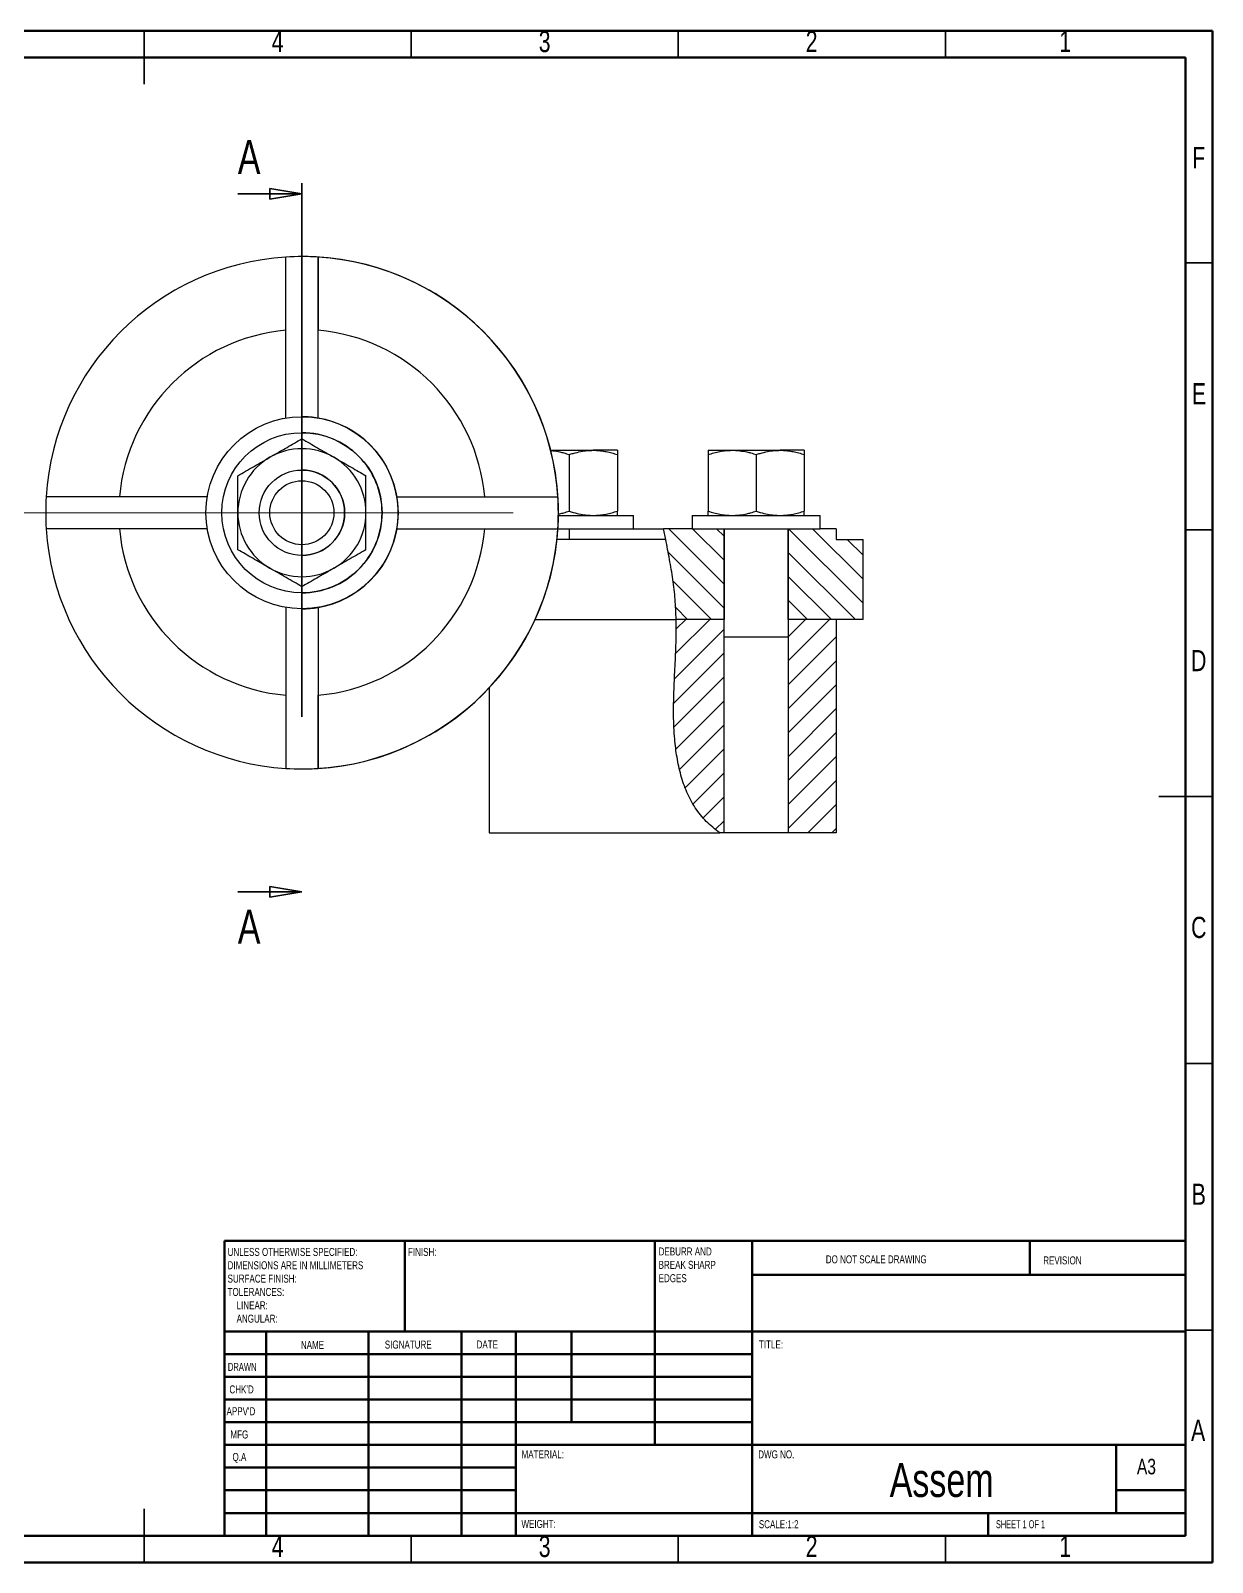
# Model space of a CAD drawing. Header units: millimetres. Extents: x 0.015 to 0.415, y 0.005 to 0.292.
# Drawn here: x 0.1937 to 0.415, y 0.005 to 0.292 of the extents above; entities that cross this region are included whole.
import ezdxf

# ---------------------------------------------------------------- set-up
doc = ezdxf.new("R2010")
doc.units = ezdxf.units.MM
doc.linetypes.add('CENTERX2', pattern=[0.02032, 0.0127, -0.00254, 0.00254, -0.00254])
doc.linetypes.add('PHANTOM', pattern=[0.012700000000000001, 0.006350000000000001, -0.00127, 0.00127, -0.00127, 0.00127, -0.00127])
doc.styles.add('SLDTEXTSTYLE0', font='TXT', dxfattribs={"width": 0.75})
doc.styles.add('SLDTEXTSTYLE1', font='TXT', dxfattribs={"width": 0.6864493305940874})
doc.styles.add('SLDTEXTSTYLE2', font='TXT', dxfattribs={"width": 0.6875})
pattern_1 = [(45, (0, 0), (-0.002245064030267288, 0.002245064030267288), [])]
pattern_2 = [(135.0000000000002, (0, 0), (-0.002245064030267281, -0.002245064030267296), [])]

# ---------------------------------------------------------------- blocks, each defined once
blk = doc.blocks.new('SW_NOTE_0')
at = {"color": 0, "linetype": 'Continuous', "lineweight": 0, "char_height": 0.0015, "attachment_point": 1, "style": 'SLDTEXTSTYLE0'}
for s, insert in [('UNLESS OTHERWISE SPECIFIED:', (0, 0.001933601609657942)), ('DIMENSIONS ARE IN MILLIMETERS', (0, -0.0005663983344626963)), ('TOLERANCES:', (0, -0.005566398222703987)), ('SURFACE FINISH:', (0, -0.003066398278583342)), ('LINEAR:', (0.001687500000000008, -0.008066398166824633)), ('ANGULAR:', (0.001687500000000008, -0.01056639811094528))]:
    blk.add_mtext(s, dxfattribs=dict(at, insert=insert))
blk = doc.blocks.new('SW_NOTE_1')
at = {"color": 0, "linetype": 'Continuous', "lineweight": 0, "char_height": 0.0015, "attachment_point": 1, "style": 'SLDTEXTSTYLE0'}
for s, insert in [('DEBURR AND', (0, 0.001933601609657942)), ('BREAK SHARP', (0, -0.0005663983344626963)), ('EDGES', (0, -0.003066398278583342))]:
    blk.add_mtext(s, dxfattribs=dict(at, insert=insert))
blk = doc.blocks.new('_Closed')
at = {"color": 0, "linetype": 'ByBlock', "lineweight": -2}
for p, q in [((-1, 0.166667), (0, 0)), ((-1, 0.166667), (-1, -0.166667)), ((0, 0), (-1, -0.166667)), ((0, 0), (-1, 0))]:
    blk.add_line(p, q, dxfattribs=at)

msp = doc.modelspace()

# ---------------------------------------------------------------- hatches: boundary and pattern name
at = {"linetype": 'Continuous', "lineweight": 18}
h = msp.add_hatch(dxfattribs=at)
h.set_pattern_fill('ANSI31', scale=0.001, angle=90.0000000000002, style=0)
h.set_pattern_definition(pattern_2)
edge = h.paths.add_edge_path(flags=0)
edge.add_line((0.3235827940024463, 0.1816872311802173), (0.3235827940024463, 0.1986872311802173))
edge.add_line((0.3235827940024463, 0.1986872311802173), (0.3122491943083844, 0.198687231184815))
edge.add_spline(control_points=[(0.3122491943083844, 0.198687231184815), (0.3130133311829603, 0.194728015913443), (0.3142521453734391, 0.1888347893823513), (0.3145564522011944, 0.1833698013955983), (0.3145916794155657, 0.1816872311754978)], knot_values=[0.2437284504241871, 0.2437284504241871, 0.2437284504241871, 0.2437284504241871, 0.2896450875273374, 0.3105928267278008, 0.3105928267278008, 0.3105928267278008, 0.3105928267278008], weights=[1, 1, 1, 1, 1], degree=3, periodic=0)
edge.add_line((0.3145916794155657, 0.1816872311754977), (0.3235827940024463, 0.1816872311802173))
h = msp.add_hatch(dxfattribs=at)
h.set_pattern_fill('ANSI31', scale=0.001, angle=90.0000000000002, style=0)
h.set_pattern_definition(pattern_2)
edge = h.paths.add_edge_path(flags=0)
edge.add_line((0.3495827940024464, 0.1816872311802173), (0.3495827940024464, 0.1966872311802173))
edge.add_line((0.349582802164888, 0.1966872311802173), (0.3445827940024463, 0.1966872311802173))
edge.add_line((0.3445827940024463, 0.1966872311802173), (0.3445828001242776, 0.1986872311802173))
edge.add_line((0.3445828001242776, 0.1986872311802173), (0.3355827940024463, 0.1986872311802173))
edge.add_line((0.3355827940024463, 0.1986872311802173), (0.3355827940024463, 0.1816872311802173))
edge.add_line((0.3355827940024463, 0.1816872311802173), (0.349582802164888, 0.1816872311802173))
h = msp.add_hatch(dxfattribs=at)
h.set_pattern_fill('ANSI31', scale=0.001, style=0)
h.set_pattern_definition(pattern_1)
edge = h.paths.add_edge_path(flags=0)
edge.add_line((0.3235827940024464, 0.1816872311802173), (0.3145916794155657, 0.1816872311754977))
edge.add_spline(control_points=[(0.3145916794155657, 0.1816872311754977), (0.3147481825335868, 0.1742121159716454), (0.3130711488002558, 0.1629891336802351), (0.3160941208239036, 0.1479411818148801), (0.3208589859814247, 0.1430603100650543), (0.3227439277488142, 0.1416872311802097)], knot_values=[0.3105928267278009, 0.3105928267278009, 0.3105928267278009, 0.3105928267278009, 0.403656855743099, 0.462137098443036, 0.491845830809774, 0.491845830809774, 0.491845830809774, 0.491845830809774], weights=[1, 1, 1, 1, 1, 1], degree=3, periodic=0)
edge.add_line((0.3227439277488198, 0.1416872311802173), (0.3235827940024464, 0.1416872311802173))
edge.add_line((0.3235827940024464, 0.1416872311802173), (0.3235827940024464, 0.1816872311802173))
h = msp.add_hatch(dxfattribs=at)
h.set_pattern_fill('ANSI31', scale=0.001, style=0)
h.set_pattern_definition(pattern_1)
h.paths.add_polyline_path([(0.3445827940024464, 0.1816872311802173), (0.3355827940024464, 0.1816872311802173), (0.3355827940024464, 0.1416872311802173), (0.3445827940024464, 0.1416872311802173)], flags=0)

# ---------------------------------------------------------------- linework, layer by layer
at = {"color": 7, "linetype": 'Continuous', "lineweight": 70}
for p, q in [((0.015, 0.292), (0.415, 0.292)), ((0.415, 0.292), (0.415, 0.005)), ((0.02, 0.287), (0.41, 0.287)), ((0.41, 0.287), (0.41, 0.01)), ((0.41, 0.01), (0.02, 0.01)), ((0.415, 0.005), (0.015, 0.005))]:
    msp.add_line(p, q, dxfattribs=at)
at = {"color": 7, "linetype": 'Continuous', "lineweight": 35}
for p, q in [((0.215, 0.292), (0.215, 0.282)), ((0.215, 0.287), (0.215, 0.292)), ((0.265, 0.287), (0.265, 0.292)), ((0.315, 0.287), (0.315, 0.292)), ((0.365, 0.287), (0.365, 0.292)), ((0.2325033240330814, 0.2614300506593651), (0.2445033240330814, 0.2614300506593651)), ((0.41, 0.2485), (0.415, 0.2485)), ((0.41, 0.1985), (0.415, 0.1985)), ((0.415, 0.1485), (0.405, 0.1485)), ((0.41, 0.1485), (0.415, 0.1485)), ((0.2325033240330814, 0.1306433576645943), (0.2445033240330814, 0.1306433576645943)), ((0.41, 0.09849999999999999), (0.415, 0.09849999999999999)), ((0.41, 0.04849999999999999), (0.415, 0.04849999999999999)), ((0.215, 0.005), (0.215, 0.015)), ((0.215, 0.01), (0.215, 0.005)), ((0.265, 0.01), (0.265, 0.005)), ((0.315, 0.01), (0.315, 0.005)), ((0.365, 0.01), (0.365, 0.005))]:
    msp.add_line(p, q, dxfattribs=at)
at = {"color": 7, "linetype": 'PHANTOM', "lineweight": 35}
msp.add_line((0.2445033240330814, 0.2634300506593651), (0.2445033240330814, 0.1286433576645943), dxfattribs=at)
at = {"color": 7, "linetype": 'Continuous', "lineweight": 25}
for p, q in [((0.2415304291187179, 0.2194366907200476), (0.241530429118718, 0.2495933894482312)), ((0.2445358486666063, 0.2496872311802173), (0.2445304278943521, 0.2496872311802173)), ((0.2475304266699864, 0.2194354705295161), (0.2475304266699865, 0.2495933894482312)), ((0.2475403647524524, 0.2194354705295161), (0.2475403647524524, 0.2358810865376784)), ((0.2445304278943521, 0.2196872311802173), (0.2445232001980132, 0.2196872311802173)), ((0.2475304266699864, 0.2194354705295161), (0.2475403647524524, 0.2194354705295161)), ((0.2445204898118866, 0.2155436376407683), (0.2445098034792387, 0.2155436376407683)), ((0.2445232001980133, 0.2166872311802173), (0.2445204898118863, 0.2166872311802173)), ((0.2911079345654509, 0.2133872311802173), (0.2990828082867134, 0.2133872311802173)), ((0.2945828082867133, 0.2125833836029239), (0.2945828082867133, 0.2019910787575107)), ((0.3035828082867134, 0.2133872311802173), (0.2990828082867134, 0.2133872311802173)), ((0.3035828082867134, 0.2125833836029239), (0.3035828082867134, 0.2019910787575107)), ((0.3205827940024463, 0.2133872311802173), (0.3250827940024463, 0.2133872311802173)), ((0.3205827940024463, 0.2125833836029239), (0.3205827940024463, 0.2019910787575107)), ((0.3250827940024463, 0.2133872311802173), (0.3340827940024463, 0.2133872311802173)), ((0.3295827940024463, 0.2125833836029239), (0.3295827940024463, 0.2019910787575107)), ((0.3385827940024463, 0.2133872311802173), (0.3340827940024463, 0.2133872311802173)), ((0.3385827940024463, 0.2125833836029239), (0.3385827940024463, 0.2019910787575107)), ((0.2445088351515398, 0.2096872311802173), (0.2445051309571662, 0.2096872311802173)), ((0.2565204849144239, 0.2086154344104928), (0.2565097985817759, 0.2086154344104928)), ((0.2267749680921589, 0.2046872311802173), (0.1966242891778904, 0.2046872311802173)), ((0.2622786600002056, 0.2046872311802173), (0.2924365666108137, 0.2046872311802173)), ((0.2925531010054361, 0.2011872311802173), (0.2945828082867133, 0.2011872311802173)), ((0.2945828082867133, 0.2011872311802173), (0.3065828082867134, 0.2011872311802173)), ((0.3065828082867134, 0.1986872311802173), (0.3065828082867134, 0.2011872311802173)), ((0.3175827940024463, 0.2011872311802173), (0.3175827940024463, 0.1986872311802173)), ((0.3175827940024463, 0.2011872311802173), (0.3295827940024463, 0.2011872311802173)), ((0.3295827940024463, 0.2011872311802173), (0.3415827940024463, 0.2011872311802173)), ((0.3415827940024463, 0.1986872311802173), (0.3415827940024463, 0.2011872311802173)), ((0.2267749680921589, 0.1986872311802173), (0.1966242891778904, 0.1986872311802173)), ((0.2622786600002056, 0.1986872311802173), (0.2924365666108137, 0.1986872311802173)), ((0.2924618635479991, 0.1986872311802173), (0.2945692563560779, 0.1986872311802173)), ((0.2945692563560779, 0.1986872311802173), (0.2945692563560779, 0.1966872311802173)), ((0.2945692563560779, 0.1986872311802173), (0.3122491943092718, 0.1986872311802173)), ((0.3126388561964972, 0.1966872311802173), (0.3122491943092718, 0.1986872311802173)), ((0.3175827940024463, 0.1986872311802173), (0.3122491943083844, 0.1986872311848149)), ((0.3175827940024463, 0.1986872311802173), (0.3295827940024463, 0.1986872311802173)), ((0.3235827940024463, 0.1783872311802173), (0.3235827940024463, 0.1986872311802173)), ((0.3235827940024463, 0.1986872311802173), (0.3235827940024463, 0.1816872311802173)), ((0.3295827940024463, 0.1986872311802173), (0.3415827940024463, 0.1986872311802173)), ((0.3355827940024463, 0.1986872311802173), (0.3355827940024463, 0.1783872311802173)), ((0.3355827940024463, 0.1816872311802173), (0.3355827940024463, 0.1986872311802173)), ((0.3445828001242776, 0.1986872311802173), (0.3415827940024463, 0.1986872311802173)), ((0.3445828001242776, 0.1986872311802173), (0.3445827940024463, 0.1966872311802173)), ((0.3126388561964972, 0.1966872311802173), (0.2922945783973779, 0.1966872311802173)), ((0.3445827940024463, 0.1966872311802173), (0.349582802164888, 0.1966872311802173)), ((0.3495827940024464, 0.1816872311802173), (0.3495827940024464, 0.1966872311802173)), ((0.2445051309571661, 0.1936872311802173), (0.2445088351515397, 0.1936872311802173)), ((0.2565204849144239, 0.1947590279499418), (0.2565097985817759, 0.1947590279499418)), ((0.2445204898118866, 0.1878308247196663), (0.2445098034792387, 0.1878308247196663)), ((0.2445204898118863, 0.1866872311802173), (0.2445232001980133, 0.1866872311802173)), ((0.2415304291187177, 0.183937771640387), (0.2415304291187174, 0.1537810729122042)), ((0.2475304266699862, 0.1839389918309192), (0.2475403647524521, 0.1839389918309192)), ((0.2475304266699862, 0.1839389918309192), (0.2475304266699859, 0.1537810729122041)), ((0.2475403647524521, 0.1839389918309192), (0.247540364752452, 0.1674933758227569)), ((0.2445232001980132, 0.1836872311802173), (0.2445304278943521, 0.1836872311802173)), ((0.288190555481743, 0.1816872311802173), (0.3145916794155657, 0.1816872311754977)), ((0.3235827940024463, 0.1816872311802173), (0.3145916794155657, 0.1816872311754977)), ((0.3235827940024464, 0.1416872311802173), (0.3235827940024464, 0.1816872311802173)), ((0.349582802164888, 0.1816872311802173), (0.3355827940024463, 0.1816872311802173)), ((0.3355827940024464, 0.1816872311802173), (0.3355827940024464, 0.1416872311802173)), ((0.3445827940024463, 0.1816872311802173), (0.3355827940024464, 0.1816872311802173)), ((0.3445827940024463, 0.1816872311802173), (0.3445827940024463, 0.1416872311802173)), ((0.3355827940024463, 0.1783872311802173), (0.3235827940024463, 0.1783872311802173)), ((0.2795827940024463, 0.1688679773213949), (0.2795827940024463, 0.1416872311802173)), ((0.2445304278943521, 0.1536872311802173), (0.2445358486666063, 0.1536872311802173)), ((0.2795827940024463, 0.1416872311802173), (0.3227439277488038, 0.1416872311802173)), ((0.3235827940024464, 0.1416872311802173), (0.3227439277488198, 0.1416872311802173)), ((0.3355827940024464, 0.1416872311802173), (0.3235827940024464, 0.1416872311802173)), ((0.3445827940024463, 0.1416872311802173), (0.3355827940024464, 0.1416872311802173))]:
    msp.add_line(p, q, dxfattribs=at)
at = {"color": 7, "linetype": 'CENTERX2', "lineweight": 18}
msp.add_line((0.1841018672665916, 0.2016872311802173), (0.3023472890888638, 0.2016872311802173), dxfattribs=at)
at = {"color": 7, "linetype": 'Continuous', "lineweight": 50}
for p, q in [((0.23, 0.06525), (0.41, 0.06525)), ((0.23, 0.06525), (0.23, 0.01)), ((0.2638, 0.04825), (0.2638, 0.06525)), ((0.3106, 0.06525), (0.3106, 0.027)), ((0.3288, 0.06525), (0.3288, 0.01)), ((0.3808, 0.058875), (0.3808, 0.06525)), ((0.41, 0.058875), (0.3288, 0.058875)), ((0.41, 0.04825), (0.23, 0.04825)), ((0.2378, 0.04825), (0.2378, 0.01)), ((0.2569909524337923, 0.04825), (0.2569909524337923, 0.009999999999999946)), ((0.27439892616354, 0.04825), (0.27439892616354, 0.01)), ((0.2846, 0.01), (0.2846, 0.04825)), ((0.2949999999999999, 0.03124999999999999), (0.2949999999999999, 0.04825)), ((0.3288, 0.044), (0.23, 0.044)), ((0.3288, 0.03975), (0.23, 0.03975)), ((0.3288, 0.0355), (0.23, 0.0355)), ((0.3288, 0.03124999999999999), (0.23, 0.03124999999999999)), ((0.2846, 0.027), (0.23, 0.027)), ((0.2846, 0.027), (0.41, 0.027)), ((0.397, 0.01425), (0.397, 0.027)), ((0.2846, 0.022749928), (0.23, 0.022749928)), ((0.2846, 0.0185), (0.23, 0.0185)), ((0.41, 0.0185), (0.397, 0.0185)), ((0.23, 0.01425), (0.41, 0.01425)), ((0.373, 0.01), (0.373, 0.01425))]:
    msp.add_line(p, q, dxfattribs=at)
at = {"color": 7, "linetype": 'Continuous', "lineweight": 25}
for centre, radius in [((0.2445232006498943, 0.2016872262932015), 0.01799999511298395), ((0.2445204855349563, 0.2016872307777827), 0.01499999815510165), ((0.2445051303096836, 0.2016872335000423), 0.00799999772034695), ((0.2445033230931083, 0.2016872328635403), 0.005999998447129672)]:
    msp.add_circle(centre, radius, dxfattribs=at)
for centre, radius, start, end in [((0.2445304384158032, 0.2016872414346841), 0.04799999034664988, 93.58333353937918, 176.4166898442875), ((0.2445304278943523, 0.2016872703152299), 0.04799996086497488, 86.41667684052479, 93.58332315947523), ((0.2445358329690517, 0.2016872311802176), 0.04800000000000225, 270.0000187375763, 89.99998126242444), ((0.2445502883617294, 0.2016872311802176), 0.04800000000000225, 270.0000187375763, 89.99998126242444), ((0.2445557248305888, 0.2016872702912565), 0.04799996088896072, 86.41667684118245, 89.99999999886697), ((0.2445304176398821, 0.2016872417016653), 0.04799999006350428, 3.583309857567889, 86.41666675876479), ((0.2445557145770678, 0.2016872417016649), 0.0479999900635047, 3.58330985756832, 86.4166667587648), ((0.2445403735666326, 0.2016872387700302), 0.03432519866438996, 95.01402171256714, 174.9860016711012), ((0.2445403583870041, 0.2016872387700303), 0.03432519866438973, 5.013998328898547, 84.98597828743408), ((0.2445304278875568, 0.2016872456888877), 0.01799998549132967, 80.40592789748696, 89.99999997836966), ((0.2445403618251881, 0.2016872354963984), 0.01799999623206571, 9.594056320446727, 80.40592029588517), ((0.2445231972408336, 0.2016872343448662), 0.0149999968353514, 359.9999879119298, 89.99998870440302), ((0.24450883515154, 0.2016872401790795), 0.01199999098239133, 59.99998864221288, 120.000011357787), ((0.2445088408135219, 0.2016872321525982), 0.01200000076451919, 120.0000156080718, 180.0000046427773), ((0.2445088336329155, 0.2016872329265682), 0.0079999982536493, 359.9999874926813, 89.99998912365238), ((0.2445088294895584, 0.2016872321525984), 0.01200000076451883, 359.9999953572234, 59.99998439192938), ((0.2445304670293882, 0.2016872311802173), 0.04800001954519748, 176.4166797625313, 183.5833202374695), ((0.2445304133218623, 0.2016872311802173), 0.01800000722653527, 350.4059356613177, 9.59406433868331), ((0.2445303887593348, 0.2016872311802173), 0.04800001954517861, 356.4166797625307, 3.583320237470142), ((0.2445556856964863, 0.2016872311802173), 0.04800001954521319, 356.4166797625333, 3.583320237467558), ((0.2445088409559031, 0.2016872302900402), 0.01200000090690041, 179.9999957497178, 239.999983999435), ((0.2445088336329155, 0.2016872294338665), 0.007999998253649337, 270.0000108763479, 1.250731912890036e-05), ((0.2445231972408336, 0.2016872280155684), 0.01499999683535135, 270.0000112955976, 1.208807104580395e-05), ((0.2445088294895583, 0.2016872302078363), 0.01200000076451895, 300.0000156080717, 4.642777161481055e-06), ((0.2445304381488207, 0.201687220658769), 0.04799999006350308, 183.5833098575684, 266.4166667587667), ((0.2445403735666319, 0.2016872235904045), 0.0343251986643892, 185.0139983288998, 264.985978287434), ((0.2445304173728984, 0.2016872209257538), 0.04799999034665257, 273.5833335393826, 356.4166898442846), ((0.2445403616606334, 0.2016872270285917), 0.01799999642174465, 279.5940801332833, 350.4059432503826), ((0.2445403583870005, 0.2016872235904087), 0.03432519866439374, 275.0140217125715, 354.9860016710954), ((0.2445557143100853, 0.201687220925753), 0.04799999034665169, 273.5833335393812, 356.4166898442855), ((0.24450883515154, 0.2016872221813528), 0.01199999098238936, 239.9999886422082, 300.0000113577933), ((0.2445304278875562, 0.2016872166715674), 0.01799998549134927, 270.0000000216322, 279.5940721025044), ((0.2445304278943523, 0.2016871920451907), 0.0479999608649601, 266.4166768405237, 273.5833231594763), ((0.2445557248305911, 0.2016871920691109), 0.04799996088889272, 270.0000000011302, 273.5833231588198)]:
    msp.add_arc(centre, radius, start, end, dxfattribs=at)
for points, knots in [([(0.2475304266699865, 0.2495933894482312), (0.2475304344449754, 0.2492291317716505), (0.2475304588230573, 0.2480870203588598), (0.2475307518265196, 0.2461603539423537), (0.2475313570628411, 0.2441902445657007), (0.2475320888206861, 0.2425872071397887), (0.247532956940985, 0.2410988878338338), (0.2475341835196772, 0.2395184261295192), (0.247535825812568, 0.2380093780068306), (0.2475376912444327, 0.2368197928628306), (0.2475392372902846, 0.2361771565600309), (0.2475401521019306, 0.2359369282737108), (0.2475403647524524, 0.2358810865376784)], [0, 0, 0, 0, 0.05757558398163074, 0.1805253143345242, 0.3070341777238766, 0.385035348396376, 0.4639186439404098, 0.5865975018553163, 0.7128255029962302, 0.8355070610621528, 0.961763156970104, 1, 1, 1, 1]), ([(0.2385088376002713, 0.2120795360256306), (0.2386510753493357, 0.212161656394166), (0.2397281047440595, 0.2127834748031321), (0.241758966952259, 0.213955872019483), (0.2435872735797306, 0.2150111591584301), (0.2445098034792387, 0.2155436376407683)], [0, 0, 0, 0, 0.07009855952476128, 0.5307888351198254, 0.9999999999999999, 0.9999999999999999, 0.9999999999999999, 0.9999999999999999]), ([(0.2445098034792387, 0.2155436376407683), (0.2454838608454081, 0.2149811132424493), (0.2469526984711385, 0.214132850059664), (0.2489703221387507, 0.2129678196978627), (0.2499949031543476, 0.2123762614672626), (0.2505088327028087, 0.2120795360256306)], [0, 0, 0, 0, 0.4952513202458324, 0.7468182045894606, 0.9999999999999999, 0.9999999999999999, 0.9999999999999999, 0.9999999999999999]), ([(0.2910472463162505, 0.2133348949260138), (0.2912044051639475, 0.2133249992183313), (0.2918025901094375, 0.2132873337388026), (0.2926360547790551, 0.2131248360281788), (0.2936572461435128, 0.2128777888290691), (0.2942377188225829, 0.2126931505618191), (0.2945828082867133, 0.2125833836029239)], [0, 0, 0, 0, 0.1310393507870164, 0.4987677630386668, 0.7020187679893034, 1, 1, 1, 1]), ([(0.2945828082867133, 0.2125833836029239), (0.2948325380984541, 0.2126635843927379), (0.2955381420739771, 0.2128901892811906), (0.2966530966758057, 0.2131593630728946), (0.2979074197094724, 0.2133534655176519), (0.2986979861201358, 0.2133761763038335), (0.2990828082867134, 0.2133872311802173)], [0, 0, 0, 0, 0.1702195654922969, 0.4809501968785619, 0.7473433387699855, 1, 1, 1, 1]), ([(0.2990828082867134, 0.2133872311802173), (0.2991894830531487, 0.2133863208100071), (0.2996460123445566, 0.2133824247558525), (0.3004536698370982, 0.2133221347676829), (0.3015027069774443, 0.2131557019413237), (0.3025485963909642, 0.2129110833468817), (0.3032376890471824, 0.2126927378724832), (0.3035828082867134, 0.2125833836029239)], [0, 0, 0, 0, 0.0700556212974374, 0.2998126381597908, 0.5308312887040145, 0.7650255776301337, 1, 1, 1, 1]), ([(0.3035828082867134, 0.2133872311802173), (0.3035828082867134, 0.2133841321214033), (0.3035828082867133, 0.2133779277442283), (0.3035828082867134, 0.2133224010429995), (0.3035828082867134, 0.2132193571211315), (0.3035828082867134, 0.2130529796264182), (0.3035828082867134, 0.2128427842132914), (0.3035828082867134, 0.2126699040464749), (0.3035828082867134, 0.2125833836029239)], [0, 0, 0, 0, 0.1340638592313806, 0.2683985035909803, 0.4501242027756472, 0.632394749592411, 0.8160265003059786, 1, 1, 1, 1]), ([(0.3205827940024463, 0.2125833836029239), (0.3209460329332319, 0.2126982885259391), (0.3216737232206157, 0.2129284819038071), (0.3227905372933121, 0.21318108926752), (0.3239285993501486, 0.213354203899035), (0.3246972427099502, 0.2133761986295794), (0.3250827940024463, 0.2133872311802173)], [0, 0, 0, 0, 0.2472686137512652, 0.4953625653849101, 0.7468740051198227, 1, 1, 1, 1]), ([(0.3205827940024463, 0.2133872311802173), (0.3205827940024463, 0.2133841321214033), (0.3205827940024463, 0.2133779277442283), (0.3205827940024463, 0.2133224010429995), (0.3205827940024463, 0.2132193571211315), (0.3205827940024463, 0.2130529796264182), (0.3205827940024463, 0.2128427842132914), (0.3205827940024463, 0.2126699040464749), (0.3205827940024463, 0.2125833836029239)], [0, 0, 0, 0, 0.1340638592313806, 0.2683985035909803, 0.4501242027756472, 0.632394749592411, 0.8160265003059786, 1, 1, 1, 1]), ([(0.3250827940024463, 0.2133872311802173), (0.3251894689533328, 0.2133863178460382), (0.3256687444792774, 0.2133822143642423), (0.3265887726545929, 0.2133108207681894), (0.3276361812172369, 0.2131274518862207), (0.3286571904629592, 0.2128770193227802), (0.3292376891039959, 0.2126928636567044), (0.3295827940024463, 0.2125833836029239)], [0, 0, 0, 0, 0.07005752603875778, 0.31475859477378, 0.604740349622113, 0.765019188913809, 1, 1, 1, 1]), ([(0.3295827940024463, 0.2125833836029239), (0.3298325238141871, 0.2126635843927379), (0.3305381277897101, 0.2128901892811906), (0.3316530823915387, 0.2131593630728946), (0.3329074054252054, 0.2133534655176519), (0.3336979718358688, 0.2133761763038335), (0.3340827940024463, 0.2133872311802173)], [0, 0, 0, 0, 0.1702195654922969, 0.4809501968785619, 0.7473433387699855, 1, 1, 1, 1]), ([(0.3340827940024463, 0.2133872311802173), (0.3341894687688817, 0.2133863208100071), (0.3346459980602896, 0.2133824247558525), (0.3354536555528312, 0.2133221347676829), (0.3365026926931773, 0.2131557019413237), (0.3375485821066972, 0.2129110833468817), (0.3382376747629153, 0.2126927378724832), (0.3385827940024463, 0.2125833836029239)], [0, 0, 0, 0, 0.0700556212974374, 0.2998126381597908, 0.5308312887040145, 0.7650255776301337, 1, 1, 1, 1]), ([(0.3385827940024463, 0.2133872311802173), (0.3385827940024463, 0.2133841321214033), (0.3385827940024463, 0.2133779277442283), (0.3385827940024463, 0.2133224010429995), (0.3385827940024463, 0.2132193571211315), (0.3385827940024463, 0.2130529796264182), (0.3385827940024463, 0.2128427842132914), (0.3385827940024463, 0.2126699040464749), (0.3385827940024463, 0.2125833836029239)], [0, 0, 0, 0, 0.1340638592313806, 0.2683985035909803, 0.4501242027756472, 0.632394749592411, 0.8160265003059786, 1, 1, 1, 1]), ([(0.2325098083767012, 0.2086154344104928), (0.2329939722688809, 0.2088950465342257), (0.2339639161046889, 0.2094552040763567), (0.2352020872200652, 0.2101702096193415), (0.2362059620162434, 0.2107498850811939), (0.2369693918022183, 0.211190699700569), (0.2377375400824318, 0.211634221256635), (0.2382515864841962, 0.21193101004353), (0.2385088376002713, 0.2120795360256306)], [0, 0, 0, 0, 0.2472429979829501, 0.4953112483475096, 0.6209854348649915, 0.746843618138618, 0.8733095659227904, 1, 1, 1, 1]), ([(0.2505088327028087, 0.2120795360256306), (0.2506510704518731, 0.2119974156570952), (0.2517280998465966, 0.2113755972481289), (0.253758962054796, 0.2102032000317781), (0.2555872686822677, 0.2091479128928311), (0.2565097985817759, 0.2086154344104928)], [0, 0, 0, 0, 0.07009855952475058, 0.5307888351198108, 1, 1, 1, 1]), ([(0.2325088400490027, 0.2016872311802173), (0.2325088437821788, 0.2020015800466654), (0.2325088512560713, 0.2026309127083083), (0.2325089181444263, 0.2036841588372122), (0.23250904227279, 0.2048450010490061), (0.2325092426937913, 0.2061101682634707), (0.232509495898561, 0.2073691579744976), (0.2325097041527857, 0.2081997515411401), (0.2325098083767012, 0.2086154344104928)], [0, 0, 0, 0, 0.1340638592313708, 0.2683985035909809, 0.4501242027756356, 0.6323947495924119, 0.8160265003059687, 0.9999999999999999, 0.9999999999999999, 0.9999999999999999, 0.9999999999999999]), ([(0.2565088302540772, 0.2016872311802173), (0.2565088339872532, 0.2020015800466654), (0.2565088414611456, 0.2026309127083083), (0.2565089083495017, 0.2036841588372123), (0.2565090324778642, 0.2048450010490059), (0.2565092328988658, 0.2061101682634707), (0.2565094861036355, 0.2073691579744974), (0.2565096943578603, 0.20819975154114), (0.2565097985817759, 0.2086154344104928)], [0, 0, 0, 0, 0.1340638592313816, 0.2683985035909946, 0.4501242027756581, 0.6323947495924248, 0.8160265003059457, 1, 1, 1, 1]), ([(0.2325098083767012, 0.1947590279499418), (0.2325097347487297, 0.1950491954480477), (0.2325095874368028, 0.1956297510759078), (0.2325093659486191, 0.1966356489102531), (0.2325091530853643, 0.1977791732738826), (0.2325089769961761, 0.1990676721782311), (0.2325088618612712, 0.2003720596595549), (0.2325088473287601, 0.2012482979459414), (0.2325088400490027, 0.2016872311802173)], [0, 0, 0, 0, 0.1285438907384707, 0.2571855210607298, 0.441522815167964, 0.6263237443824355, 0.8128146989254208, 1, 1, 1, 1]), ([(0.2565097985817759, 0.1947590279499418), (0.2565097249538043, 0.1950491954480479), (0.2565095776418774, 0.1956297510759084), (0.2565093561536937, 0.1966356489102526), (0.2565091432904391, 0.1977791732738831), (0.2565089672012504, 0.1990676721782311), (0.256508852066346, 0.2003720596595551), (0.2565088375338347, 0.2012482979459415), (0.2565088302540772, 0.2016872311802173)], [0, 0, 0, 0, 0.1285438907384945, 0.2571855210607646, 0.4415228151679808, 0.6263237443824259, 0.8128146989254289, 1, 1, 1, 1]), ([(0.2924819378986312, 0.2014405428101858), (0.2925976311674613, 0.201459210467089), (0.2929550883115387, 0.2015168878703699), (0.2936566616755077, 0.2017014182671716), (0.2942375009077167, 0.2018830808406499), (0.2945828082867133, 0.2019910787575107)], [0, 0, 0, 0, 0.1625131118685441, 0.5021162720276765, 0.9999999999999999, 0.9999999999999999, 0.9999999999999999, 0.9999999999999999]), ([(0.2945828082867133, 0.2019910787575107), (0.2948325380984541, 0.2019108779676967), (0.2955381420739771, 0.2016842730792439), (0.2966530966758057, 0.2014150992875399), (0.2979074197094724, 0.2012209968427827), (0.2986979861201358, 0.2011982860566011), (0.2990828082867134, 0.2011872311802173)], [0, 0, 0, 0, 0.1702195654922969, 0.4809501968785619, 0.7473433387699855, 1, 1, 1, 1]), ([(0.2990828082867134, 0.2011872311802173), (0.2991894830531487, 0.2011881415504275), (0.2996460123445566, 0.2011920376045822), (0.3004536698370982, 0.2012523275927517), (0.3015027069774443, 0.2014187604191108), (0.3025485963909642, 0.2016633790135529), (0.3032376890471824, 0.2018817244879513), (0.3035828082867134, 0.2019910787575107)], [0, 0, 0, 0, 0.0700556212974374, 0.2998126381597908, 0.5308312887040145, 0.7650255776301337, 1, 1, 1, 1]), ([(0.3035828082867134, 0.2011872311802173), (0.3035828082867134, 0.2011903302390313), (0.3035828082867133, 0.2011965346162063), (0.3035828082867133, 0.201252061317435), (0.3035828082867134, 0.2013551052393031), (0.3035828082867134, 0.2015214827340164), (0.3035828082867134, 0.2017316781471432), (0.3035828082867134, 0.2019045583139597), (0.3035828082867134, 0.2019910787575107)], [0, 0, 0, 0, 0.1340638592313819, 0.2683985035909814, 0.4501242027756474, 0.6323947495924112, 0.8160265003059786, 1, 1, 1, 1]), ([(0.3205827940024463, 0.2019910787575107), (0.3209460329332319, 0.2018761738344955), (0.3216737232206157, 0.2016459804566275), (0.3227905372933121, 0.2013933730929147), (0.3239285993501486, 0.2012202584613996), (0.3246972427099502, 0.2011982637308552), (0.3250827940024463, 0.2011872311802173)], [0, 0, 0, 0, 0.247268613751265, 0.4953625653849105, 0.7468740051198229, 1, 1, 1, 1]), ([(0.3205827940024463, 0.2011872311802173), (0.3205827940024463, 0.2011903302390313), (0.3205827940024463, 0.2011965346162063), (0.3205827940024463, 0.2012520613174351), (0.3205827940024463, 0.2013551052393031), (0.3205827940024463, 0.2015214827340164), (0.3205827940024463, 0.2017316781471432), (0.3205827940024463, 0.2019045583139597), (0.3205827940024463, 0.2019910787575107)], [0, 0, 0, 0, 0.1340638592313821, 0.2683985035909817, 0.4501242027756478, 0.6323947495924102, 0.8160265003059771, 1, 1, 1, 1]), ([(0.3250827940024463, 0.2011872311802173), (0.3251894689533328, 0.2011881445143964), (0.3256687444792774, 0.2011922479961923), (0.3265887726545929, 0.2012636415922452), (0.3276361812172369, 0.2014470104742138), (0.3286571904629592, 0.2016974430376544), (0.3292376891039959, 0.2018815987037302), (0.3295827940024463, 0.2019910787575107)], [0, 0, 0, 0, 0.07005752603875778, 0.31475859477378, 0.604740349622113, 0.765019188913809, 1, 1, 1, 1]), ([(0.3295827940024463, 0.2019910787575107), (0.3298325238141871, 0.2019108779676967), (0.3305381277897101, 0.2016842730792439), (0.3316530823915387, 0.2014150992875399), (0.3329074054252054, 0.2012209968427827), (0.3336979718358688, 0.2011982860566011), (0.3340827940024463, 0.2011872311802173)], [0, 0, 0, 0, 0.1702195654922969, 0.4809501968785619, 0.7473433387699855, 1, 1, 1, 1]), ([(0.3340827940024463, 0.2011872311802173), (0.3341894687688817, 0.2011881415504275), (0.3346459980602896, 0.2011920376045822), (0.3354536555528312, 0.2012523275927517), (0.3365026926931773, 0.2014187604191108), (0.3375485821066972, 0.2016633790135529), (0.3382376747629153, 0.2018817244879513), (0.3385827940024463, 0.2019910787575107)], [0, 0, 0, 0, 0.0700556212974374, 0.2998126381597908, 0.5308312887040145, 0.7650255776301337, 1, 1, 1, 1]), ([(0.3385827940024463, 0.2011872311802173), (0.3385827940024463, 0.2011903302390313), (0.3385827940024463, 0.2011965346162063), (0.3385827940024463, 0.201252061317435), (0.3385827940024463, 0.2013551052393031), (0.3385827940024463, 0.2015214827340164), (0.3385827940024463, 0.2017316781471432), (0.3385827940024463, 0.2019045583139597), (0.3385827940024463, 0.2019910787575107)], [0, 0, 0, 0, 0.1340638592313819, 0.2683985035909814, 0.4501242027756474, 0.6323947495924112, 0.8160265003059786, 1, 1, 1, 1]), ([(0.3145916794154668, 0.1816872311802173), (0.3145438801468683, 0.1829428093179474), (0.3144482828478966, 0.1854539330680454), (0.3140054161955356, 0.1892121766020379), (0.3133681261078964, 0.1929519200270768), (0.3128819622046348, 0.1954420453177571), (0.3126388561964972, 0.1966872311802173)], [0, 0, 0, 0, 0.2487669960605695, 0.4975275478892452, 0.74873891045332, 0.9999999999999999, 0.9999999999999999, 0.9999999999999999, 0.9999999999999999]), ([(0.2385088376002713, 0.191294926334804), (0.2383665884244136, 0.191377054601595), (0.2377578744820401, 0.1917284986135354), (0.2366810621719724, 0.1923502386772585), (0.2352825600793362, 0.1931577803183548), (0.233888349271936, 0.193962898759721), (0.2329698311007177, 0.1944933575443554), (0.2325098083767012, 0.1947590279499418)], [0, 0, 0, 0, 0.07006414603751364, 0.2998191187847908, 0.530835685784428, 0.7650277886712643, 1, 1, 1, 1]), ([(0.2565097985817759, 0.1947590279499418), (0.2555352150664577, 0.1941965035516228), (0.2540655840298941, 0.1933482403688376), (0.2520474257865965, 0.1921832100070361), (0.2510227898164542, 0.191591651776436), (0.2505088327028087, 0.191294926334804)], [0, 0, 0, 0, 0.4952513202458371, 0.7468182045894529, 0.9999999999999999, 0.9999999999999999, 0.9999999999999999, 0.9999999999999999]), ([(0.2445098034792387, 0.1878308247196663), (0.2435352199639207, 0.1883933491179852), (0.2420655889273574, 0.1892416123007705), (0.240047430684059, 0.1904066426625718), (0.2390227947139168, 0.190998200893172), (0.2385088376002713, 0.191294926334804)], [0, 0, 0, 0, 0.4952513202458652, 0.7468182045894851, 1, 1, 1, 1]), ([(0.2505088327028087, 0.191294926334804), (0.2503665972666937, 0.1912128059662686), (0.2492895853857075, 0.1905909875573025), (0.2472591461606688, 0.1894185903409516), (0.2454318323976193, 0.1883633032020045), (0.2445098034792387, 0.1878308247196663)], [0, 0, 0, 0, 0.07009855952477674, 0.5307888351198544, 1, 1, 1, 1]), ([(0.3227439277488038, 0.1416872311802173), (0.3218785898022697, 0.1423794791443747), (0.320158605803731, 0.1437554218337488), (0.3180771498573143, 0.1463529789513738), (0.3165110629431289, 0.1493004671480104), (0.3154171586719315, 0.1525092900504975), (0.3147005193532838, 0.1558655787836918), (0.3142459079499142, 0.159620480587788), (0.3140685037072269, 0.1637037277093883), (0.3141488758154739, 0.1680830498273512), (0.3143642517488413, 0.1724314578062572), (0.3145750626099225, 0.1768089290634983), (0.3146253888271622, 0.1798999591984241), (0.314594564069301, 0.1815342869222281), (0.3145916794155657, 0.1816872311754977)], [0, 0, 0, 0, 0.07788332721859535, 0.1548043479492351, 0.2324878587395051, 0.3119498180829114, 0.3928320030770262, 0.4738586226025081, 0.5781418946762511, 0.6804774115718848, 0.7823224121392774, 0.8848454271690244, 0.9892235627556903, 1, 1, 1, 1]), ([(0.2475304266699859, 0.1537810729122041), (0.2475304429002865, 0.1543198974362241), (0.2475304755803128, 0.1554048311057575), (0.2475307767357957, 0.1572433120118727), (0.2475313694981633, 0.1592735248800554), (0.2475323651710506, 0.1613710757606359), (0.2475336753418922, 0.163271709704637), (0.2475350530710389, 0.1646914226435432), (0.2475363818503714, 0.1657228886257674), (0.2475375979193676, 0.1664640264063663), (0.2475389263820979, 0.1670853677800605), (0.2475398830970277, 0.1673567494759024), (0.247540364752452, 0.1674933758227569)], [0, 0, 0, 0, 0.08511837064438563, 0.1713874964690796, 0.2943875775503949, 0.4209522705583271, 0.5439839842214174, 0.6705941090784936, 0.7485598192403031, 0.8274135605285086, 0.9131118454084431, 1, 1, 1, 1])]:
    msp.add_open_spline(points, degree=3, knots=knots, dxfattribs=at)

# ---------------------------------------------------------------- block references
at = {"color": 7, "linetype": 'Continuous', "lineweight": 35, "xscale": 0.006, "yscale": 0.006}
for p in [(0.2445033240330814, 0.2614300506593651), (0.2445033240330814, 0.1306433576645943)]:
    msp.add_blockref('_Closed', p, dxfattribs=at)
at = {"color": 7, "linetype": 'Continuous', "lineweight": 0}
for name, p in [('SW_NOTE_0', (0.2305936687456392, 0.06198736987427897)), ('SW_NOTE_1', (0.3113092156862745, 0.06206948964302886))]:
    msp.add_blockref(name, p, dxfattribs=at)

# ---------------------------------------------------------------- texts
for s, insert, char_height, attachment_point, style in [('4', (0.2399600369464606, 0.291967740329227), 0.00396875, 2, 'SLDTEXTSTYLE0'), ('3', (0.2899600369464606, 0.2919677403292268), 0.00396875, 2, 'SLDTEXTSTYLE0'), ('2', (0.3399600369464607, 0.291967740329227), 0.00396875, 2, 'SLDTEXTSTYLE0'), ('1', (0.3874600369464606, 0.2919677403292269), 0.00396875, 2, 'SLDTEXTSTYLE0'), ('F', (0.4124577402090653, 0.2702177403292269), 0.00396875, 2, 'SLDTEXTSTYLE0'), ('E', (0.4125078089050949, 0.2259677403292269), 0.00396875, 2, 'SLDTEXTSTYLE0'), ('D', (0.4124526872821152, 0.1759677403292269), 0.00396875, 2, 'SLDTEXTSTYLE0'), ('C', (0.4124586589019745, 0.1259677403292269), 0.00396875, 2, 'SLDTEXTSTYLE0'), ('B', (0.4124706018241123, 0.07596774032922692), 0.00396875, 2, 'SLDTEXTSTYLE0'), ('FINISH:', (0.2643712921668303, 0.06391927199513628), 0.0015, 1, 'SLDTEXTSTYLE0'), ('DO NOT SCALE DRAWING', (0.3426146405228759, 0.0625329935750544), 0.0015, 1, 'SLDTEXTSTYLE0'), ('REVISION', (0.3833275816993463, 0.0623349086804568), 0.0015, 1, 'SLDTEXTSTYLE0'), ('NAME', (0.2443222392176832, 0.0465014826334708), 0.0015, 1, 'SLDTEXTSTYLE0'), ('SIGNATURE', (0.2600335875631768, 0.04656175637954667), 0.0015, 1, 'SLDTEXTSTYLE0'), ('DATE', (0.2772147019657192, 0.04657617922121975), 0.0015, 1, 'SLDTEXTSTYLE0'), ('TITLE:', (0.3300901606389745, 0.04657617922121969), 0.0015, 1, 'SLDTEXTSTYLE0'), ('DRAWN', (0.2306433628978695, 0.04238478131733651), 0.0015, 1, 'SLDTEXTSTYLE1'), ("CHK'D", (0.2309392221937441, 0.0381618530186061), 0.0015, 1, 'SLDTEXTSTYLE0'), ("APPV'D", (0.2304017224083209, 0.03406586662434236), 0.0015, 1, 'SLDTEXTSTYLE0'), ('A', (0.4123396881427615, 0.03171774032922692), 0.00396875, 2, 'SLDTEXTSTYLE0'), ('MFG', (0.2311240107385538, 0.02971578446078718), 0.0015, 1, 'SLDTEXTSTYLE0'), ('MATERIAL:', (0.2856458623087622, 0.0259860562892453), 0.0015, 1, 'SLDTEXTSTYLE0'), ('DWG NO.', (0.3299530022162107, 0.02598605628924532), 0.0015, 1, 'SLDTEXTSTYLE0'), ('Q.A', (0.2315090366039521, 0.02550466213200304), 0.0015, 1, 'SLDTEXTSTYLE0'), ('Assem', (0.364309167882732, 0.02360691096725082), 0.00635, 2, 'SLDTEXTSTYLE0'), ('A3', (0.4008711564346467, 0.02440638856899682), 0.002910416666666666, 1, 'SLDTEXTSTYLE0'), ('WEIGHT:', (0.2856178111281214, 0.01294931190358806), 0.0014986, 1, 'SLDTEXTSTYLE0'), ('SCALE:1:2', (0.3300739661174921, 0.01290008727453223), 0.0015, 1, 'SLDTEXTSTYLE0'), ('SHEET 1 OF 1', (0.3744782944278158, 0.01290008727453221), 0.0015, 1, 'SLDTEXTSTYLE2'), ('4', (0.2399600369464606, 0.009967740329226923), 0.00396875, 2, 'SLDTEXTSTYLE0'), ('3', (0.2899600369464607, 0.009967740329226926), 0.00396875, 2, 'SLDTEXTSTYLE0'), ('2', (0.3399600369464606, 0.009967740329226923), 0.00396875, 2, 'SLDTEXTSTYLE0'), ('1', (0.3874600369464605, 0.009967740329226923), 0.00396875, 2, 'SLDTEXTSTYLE0')]:
    msp.add_mtext(s, dxfattribs=dict(at, insert=insert, char_height=char_height, attachment_point=attachment_point, style=style))
at = {"color": 7, "linetype": 'Continuous', "char_height": 0.00635, "attachment_point": 1, "style": 'SLDTEXTSTYLE0'}
for insert in [(0.2325033240330814, 0.271513284180175), (0.2325033240330814, 0.1272856409021647)]:
    msp.add_mtext('A', dxfattribs=dict(at, insert=insert))

doc.saveas('drawing.dxf')
